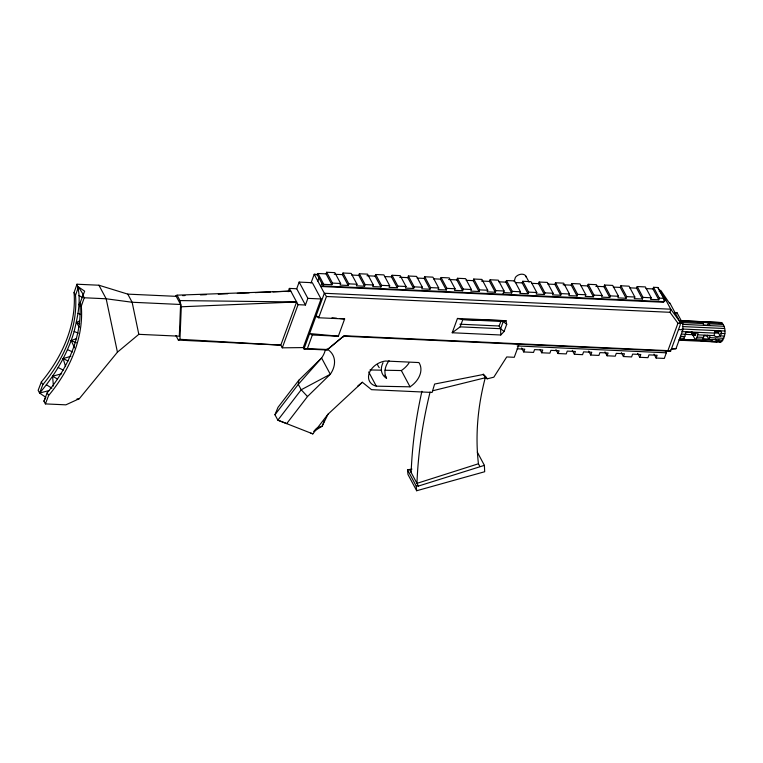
<?xml version="1.0" encoding="UTF-8"?>
<svg xmlns="http://www.w3.org/2000/svg" width="763" height="763" viewBox="0 0 763 763"><rect width="100%" height="100%" fill="white"/><g stroke="black" fill="none" stroke-linecap="round" stroke-linejoin="round"><path stroke-width="1.14" d="M514.186 281.309L515.406 277.36A6.466 4.721 -28.2 0 1 521.854 274.184A6.466 4.721 -28.2 0 1 526.336 277.379M76.987 284.217L74.059 292.601A152.142 110.94 -28.2 0 1 41.345 381.977L38.15 390.341L39.6 393.059C55.012 375.072 67.43 354.261 74.135 331.457C77.75 316.302 81.727 299.315 76.987 284.217L98.913 285.228L127.783 294.127L176.243 296.349L180.602 304.485L179.305 336.187L138.818 334.328L117.435 352.172L79.323 398.677L65.876 404.838L45.398 403.904L43.949 401.185L47.144 392.821A152.142 110.94 -28.2 0 0 79.857 303.445L84.655 291.18L78.436 286.926L75.508 295.31A152.142 110.94 -28.2 0 1 42.795 384.686L39.6 393.059L45.818 397.313L43.949 401.185M714.645 333.107L714.721 330.846L720.797 331.123C724.221 337.236 711.784 338.982 714.645 333.107L681.931 331.6M720.262 336.159L718.422 332.716L718.374 330.417M718.813 330.656L718.603 332.954L714.559 332.773M718.603 341.49L720.777 342.129C726.014 337.809 726.634 327.089 721.455 322.549L679.852 320.632M175.948 335.577L178.361 340.098L179.954 339.316L181.289 306.783L179.973 300.584L177.073 295.167L175.48 295.939M669.695 303.521L660.615 290.226L670.772 309.206L679.909 321.776L680.186 323.14L680.224 324.895L670.582 351.257L343.522 336.206L326.965 349.998L303.979 348.939L303.254 347.585L321.051 298.962L312.344 282.701L299.153 282.091L296.721 288.748L305.419 305.019L298.056 304.675L289.358 288.414L296.721 288.748M325.152 350.589A26.467 19.294 -28.2 0 1 321.595 358L298.8 380.27L298.295 384.352L274.957 414.738L277.856 420.165L312.83 433.889L327.995 414.223L362.368 382.263L371.505 389.664L432.106 392.449L434.624 384.047L483.17 374.528L487.137 378.839L493.814 377.189L506.727 356.95L514.252 357.294L519.088 344.084M685.622 334.28L685.927 332.258L698.059 332.821L697.115 337.084L695.446 339.974L683.305 339.421L685.622 334.28L681.349 334.089M326.965 349.998L343.522 336.206L344.905 335.777L667.911 350.637L677.945 323.235L670 312.305L670.772 309.206L324.351 293.269L314.203 274.289L317.77 274.451M695.665 332.811L694.53 335.253L693.519 335.577L692.289 333.87L691.974 331.733M703.515 337.38L704.077 335.415L710.143 335.691L708.837 339.268L702.771 338.991L703.515 337.38L697.115 337.084M317.971 273.497L323.77 284.341L331.886 284.713L326.078 273.879L317.971 273.497L317.437 275.119L323.245 285.963L664.106 301.643L665.403 300.384L657.849 287.498L653.567 287.298L652.975 288.91L658.774 299.754L650.601 299.382L651.192 297.77L645.393 286.926L637.219 286.545L636.628 288.166L642.427 299.01L634.253 298.629L634.845 297.017L629.046 286.173L620.872 285.791L620.281 287.413L626.089 298.257L617.916 297.875L618.507 296.263L612.699 285.419L604.525 285.047L603.943 286.659L609.742 297.503L601.568 297.122L602.16 295.51L596.361 284.666L588.187 284.294L587.596 285.906L593.395 296.75L585.221 296.378L585.812 294.756L580.014 283.912L571.84 283.54L571.249 285.152L577.047 295.996L568.883 295.624L569.475 294.003L563.666 283.159L555.493 282.787L554.901 284.399L560.71 295.243L552.536 294.871L553.127 293.259L547.319 282.415L539.155 282.033L538.564 283.655L544.362 294.489L536.189 294.117L536.78 292.506L530.981 281.661L522.808 281.28L522.216 282.901L528.015 293.745L519.841 293.364L520.433 291.752L514.634 280.908L506.46 280.536L505.869 282.148L511.677 292.992L503.504 292.611M317.828 281.07L318.886 277.827M321.786 283.254L320.727 286.487L663.505 302.262M323.245 285.963L323.77 284.341M45.398 403.904L48.603 395.53A152.142 110.94 -28.2 0 0 81.307 306.154L84.245 297.77L82.785 295.062M288.137 291.733L289.358 288.414M179.973 300.584L296.607 301.967L280.822 345.114L282.272 347.833L303.254 347.585M282.272 347.833L298.056 304.675M310.989 283.073L314.203 274.289L317.217 274.928M305.419 305.019L307.861 298.362L299.153 282.091M326.078 273.879L326.669 272.257L334.843 272.639L340.641 283.483L340.05 285.095L348.224 285.467L348.815 283.855L343.016 273.011L351.19 273.392L356.989 284.227L356.397 285.848L364.571 286.22L365.162 284.609L359.363 273.764L367.537 274.136L373.336 284.981L372.745 286.602L380.918 286.974L381.51 285.362L375.701 274.518L383.875 274.89L389.683 285.734L389.092 287.346L397.265 287.727L397.847 286.115L392.048 275.271L400.222 275.643L406.021 286.487L405.43 288.099L413.603 288.481L414.195 286.859L408.396 276.015L416.569 276.397L422.368 287.241L421.777 288.853L429.95 289.234L430.542 287.613L424.743 276.769L432.907 277.15L438.715 287.994L438.124 289.606L446.298 289.978L446.889 288.366L441.081 277.522L449.254 277.904L455.063 288.738L454.471 290.36L462.636 290.732L463.227 289.12L457.428 278.276L465.602 278.648L471.4 289.492L470.809 291.113L478.983 291.485L479.574 289.873L473.775 279.029L481.949 279.401L487.748 290.245L487.156 291.867L495.33 292.239L495.921 290.627L490.113 279.783L498.287 280.155L504.095 290.999L502.912 294.232M318.219 316.521L315.92 316.311L318.667 317.761L326.45 296.502L324.351 293.269L303.979 348.939L307.384 348.605L312.353 335.005L338.333 336.206L344.638 318.953L340.05 318.533M331.886 284.713L332.477 283.102L326.669 272.257M348.224 285.467L342.425 274.623L343.016 273.011M364.571 286.22L358.772 275.376L359.363 273.764M380.918 286.974L375.11 276.13L375.701 274.518M397.265 287.727L391.457 276.883L392.048 275.271M413.603 288.481L407.804 277.637L408.396 276.015M429.95 289.234L424.152 278.39L424.743 276.769M446.298 289.978L440.489 279.134L441.081 277.522M462.636 290.732L456.837 279.887L457.428 278.276M452.211 332.763L457.447 318.457L505.993 320.689L506.708 324.361L504.085 331.514L500.757 334.995L452.211 332.763L460.156 326.85L462.826 319.554L505.993 320.689L503.237 321.557L462.826 319.554L457.447 318.457M478.983 291.485L473.184 280.641L473.775 279.029M495.33 292.239L489.522 281.394L490.113 279.783M504.085 331.514L500.614 328.71L499.164 326.001L501.033 320.889M511.677 292.992L512.269 291.371L506.46 280.536M500.757 334.995L500.614 328.71L503.237 321.557L506.708 324.361M528.015 293.745L528.606 292.124L522.808 281.28M544.362 294.489L544.954 292.878L539.155 282.033M665.384 350.999L666.347 352.802L664.296 358.419L656.123 358.047L657.143 355.253L648.97 354.881L647.949 357.675L639.775 357.294L640.796 354.499L632.622 354.127L631.602 356.922L623.428 356.54L624.449 353.746L616.285 353.374L615.255 356.168L607.09 355.787L608.111 352.992L599.937 352.62L598.917 355.415L590.743 355.043L591.764 352.239L583.59 351.867L582.57 354.661L574.396 354.29L575.416 351.485L567.252 351.114L566.222 353.908L558.049 353.536L559.079 350.732L550.905 350.36L549.885 353.155L541.711 352.783L542.731 349.979L534.558 349.607L533.537 352.411L523.733 351.953L524.763 349.149L517.133 348.796M560.71 295.243L561.301 293.631L555.493 282.787M577.047 295.996L577.639 294.384L571.84 283.54M593.395 296.75L593.986 295.138L588.187 284.294M609.742 297.503L610.333 295.882L604.525 285.047M626.089 298.257L626.681 296.635L620.872 285.791M642.427 299.01L643.018 297.389L637.219 286.545M658.774 299.754L659.366 298.142L653.567 287.298M670.973 349.473L675.97 348.701L682.895 329.778L682.751 323.483L676.953 312.639L674.721 312.544M707.473 325.419L708.465 322.701L702.399 322.425L703.848 325.133L709.914 325.41L708.465 322.701M324.37 420.699L322.148 426.231L313.612 431.4M274.957 414.738L278.009 407.337L298.8 380.27M712.776 339.678L718.956 339.735L716.867 341.862L710.801 341.576L712.776 339.678L696.266 338.915M327.995 414.223L322.148 426.231L317.675 427.604L315.09 429.674M307.499 396.531L301.204 389.769L298.295 384.352L321.595 358L330.303 374.271L307.499 396.531L286.707 423.599L277.856 420.165L301.204 389.769L330.303 374.271A26.467 19.294 -28.2 0 0 326.965 349.034M703.963 335.691L706.996 335.834L707.463 335.234M357.837 385.964L362.368 382.263M342.225 337.465L344.905 335.777M80.172 306.383L78.866 304.399L80.773 303.197M719.232 323.245L721.455 322.549M79.257 327.136L76.424 322.377L79.409 320.994M74.612 347.909L71.159 340.556L76.653 338.534M477.314 452.144L484.391 465.363L484.677 471.734L416.665 490.743L407.967 474.472L407.518 469.808L411.934 469.092M485.402 377.199A351.018 255.958 -28.2 0 0 478.43 463.77L416.951 483.361A652.737 475.969 -28.2 0 1 430.094 391.991M407.518 469.808L416.216 486.079L418.401 486.069L484.391 465.363M675.112 313.221L676.953 312.639M65.551 366.583L63.167 358.6L70.921 356.245M53.41 386.049L52.58 376.207L61.612 373.794M39.6 393.059L49.357 390.475M432.526 390.818L486.412 377.485L487.137 378.839M76.968 398.992L79.323 398.677M182.615 295.643L184.989 295.548M200.45 294.899L206.392 294.652M218.285 294.156L227.794 293.755M237.303 293.354L249.196 292.858M255.138 292.611L270.598 291.962M272.973 291.867L290.808 291.123L177.073 295.167M181.289 306.783L296.607 301.967M677.945 323.235L680.186 323.14M369.931 369.95L381.567 370.179M385.057 370.246L401.348 370.551A22.28 16.242 -28.2 0 0 408.968 363.045M376.302 386.173L410.046 386.822A22.28 16.242 -28.2 0 0 418.925 362.559L385.515 361.023A16.109 11.741 -28.2 0 0 369.254 373.059A16.109 11.741 -28.2 0 0 376.302 386.173L368.691 371.943M334.251 274.251L342.425 274.623M351.762 275.052L358.772 275.376M366.946 275.758L375.11 276.13M384.457 276.559L391.457 276.883M399.631 277.255L407.804 277.637M417.142 278.066L424.152 278.39M433.489 278.819L440.489 279.134M448.663 279.516L456.837 279.887M466.174 280.317L473.184 280.641M481.358 281.022L489.522 281.394M498.868 281.824L505.869 282.148M515.206 282.577L522.216 282.901M531.553 283.331L538.564 283.655M547.901 284.084L554.901 284.399M563.075 284.78L571.249 285.152M580.586 285.581L587.596 285.906M595.769 286.287L603.943 286.659M613.28 287.088L620.281 287.413M629.628 287.842L636.628 288.166M645.965 288.595L652.975 288.91M332.477 283.102L340.641 283.483M348.815 283.855L356.989 284.227M365.162 284.609L373.336 284.981M381.51 285.362L389.683 285.734M397.847 286.115L406.021 286.487M414.195 286.859L422.368 287.241M430.542 287.613L438.715 287.994M446.889 288.366L455.063 288.738M463.227 289.12L471.4 289.492M479.574 289.873L487.748 290.245M495.921 290.627L504.095 290.999M512.269 291.371L520.433 291.752M528.606 292.124L536.78 292.506M544.954 292.878L553.127 293.259M561.301 293.631L569.475 294.003M577.639 294.384L585.812 294.756M593.986 295.138L602.16 295.51M610.333 295.882L618.507 296.263M626.681 296.635L634.845 297.017M643.018 297.389L651.192 297.77M659.366 298.142L663.657 298.343L665.403 300.384M326.45 296.502L670 312.305M307.861 298.362L321.051 298.962M679.919 320.698L720.339 322.558M680.911 321.28L722.513 323.197M681.836 322.558L703.209 323.541M709.275 323.817L723.438 324.475M679.404 323.331L682.751 323.483M682.561 324.37L724.163 326.287M84.245 297.77L106.171 298.781L132.133 302.253L180.602 304.485M683.047 326.593L724.65 328.51M682.055 329.025L724.85 330.999M678.431 329.568L682.895 329.778M714.597 331.6L718.641 331.791M714.378 332.534L718.422 332.716M720.711 333.383L724.764 333.574M692.07 332.859L696.333 333.059M692.289 333.87L695.484 334.022M697.754 334.843L714.273 335.606M720.339 335.882L724.383 336.063M684.897 334.347L695.818 334.843M459.898 324.189L499.164 326.001M318.667 317.761L344.638 318.953M693.033 335.281L695.169 335.377M680.71 336.33L684.983 336.521M709.59 337.656L723.744 338.305M460.156 326.85L500.614 328.71M679.862 338.162L684.125 338.362M718.851 339.955L722.895 340.145M679.051 339.478L711.765 340.985M717.83 341.261L721.884 341.442M684.125 339.907L687.692 340.069M700.768 340.67L704.335 340.832M679.175 340.212L720.777 342.129M671.507 348.5L675.97 348.701M517.171 345.944L666.347 352.802M307.384 348.605L327.737 349.54M178.361 340.098L280.822 345.114L179.954 339.316M332 317.799L336.597 318.219M338.333 336.206L309.606 333.565L312.353 335.005M667.911 350.637L670.582 351.257M310.77 433.126L312.83 433.889M76.424 322.377L79.724 323.741M74.135 331.457L78.227 333.164M77.998 313.345L80.077 314.222M71.159 340.556L76.29 342.768M67.497 349.616L72.533 351.915M78.866 304.399L81.002 305.381M63.167 358.6L68.002 360.975M659.213 291.285L661.044 292.248M58.188 367.48L63.224 370.15M79.009 295.577L82.766 297.589M52.58 376.207L57.177 378.849M46.381 384.743L51.865 388.186M483.237 374.042L486.412 377.485M78.436 286.926L83.415 294.728M715.322 338.972L716.867 341.862M706.996 335.834L708.837 339.268M691.202 332.058L695.446 339.974M669.761 302.806L679.909 321.776M657.849 287.498L663.657 298.343L664.106 301.643M654.015 354.108L656.123 358.047M637.668 353.355L639.775 357.294M621.32 352.601L623.428 356.54M604.973 351.848L607.09 355.787M588.635 351.094L590.743 355.043M572.288 350.341L574.396 354.29M525.917 276.216L529.083 282.129M555.941 349.588L558.049 353.536M540.128 349.826L541.711 352.783M521.625 348.014L523.733 351.953M478.43 463.77L479.879 466.479M401.348 370.551L410.046 386.822M384.924 375.234L386.555 378.276A22.928 16.719 -28.2 0 1 389.054 360.661M409.693 469.798L418.401 486.069M127.783 294.127L132.133 302.253L138.818 334.328M98.913 285.228L106.171 298.781L117.435 352.172M74.059 292.601L75.508 295.31M79.857 303.445L81.307 306.154M41.345 381.977L42.795 384.686M47.144 392.821L48.603 395.53M416.216 486.079L416.665 490.743M379.278 367.68A18.589 13.553 -28.2 0 1 377.494 364.437M386.555 378.276A18.589 13.553 -28.2 0 1 383.026 362.74M411.143 472.516A652.737 475.969 -28.2 0 1 421.91 391.276"/></g></svg>
